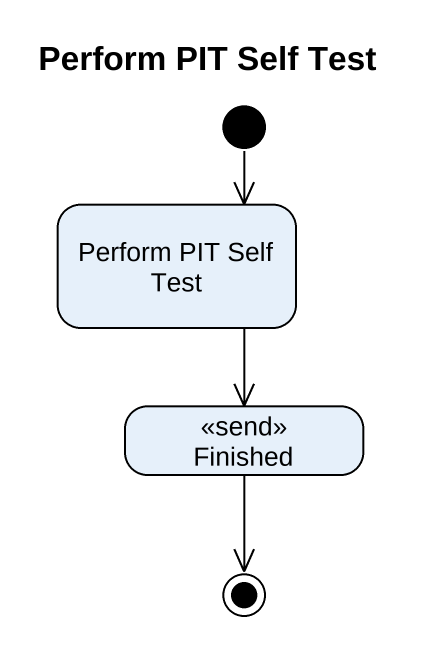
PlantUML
@startuml
title Perform PIT Self Test
hide empty description
state "Perform PIT Self Test" as Perform_PIT_Self_Test
state Finished <<send>>
[*] --> Perform_PIT_Self_Test
Perform_PIT_Self_Test --> Finished
Finished --> [*]
@enduml
